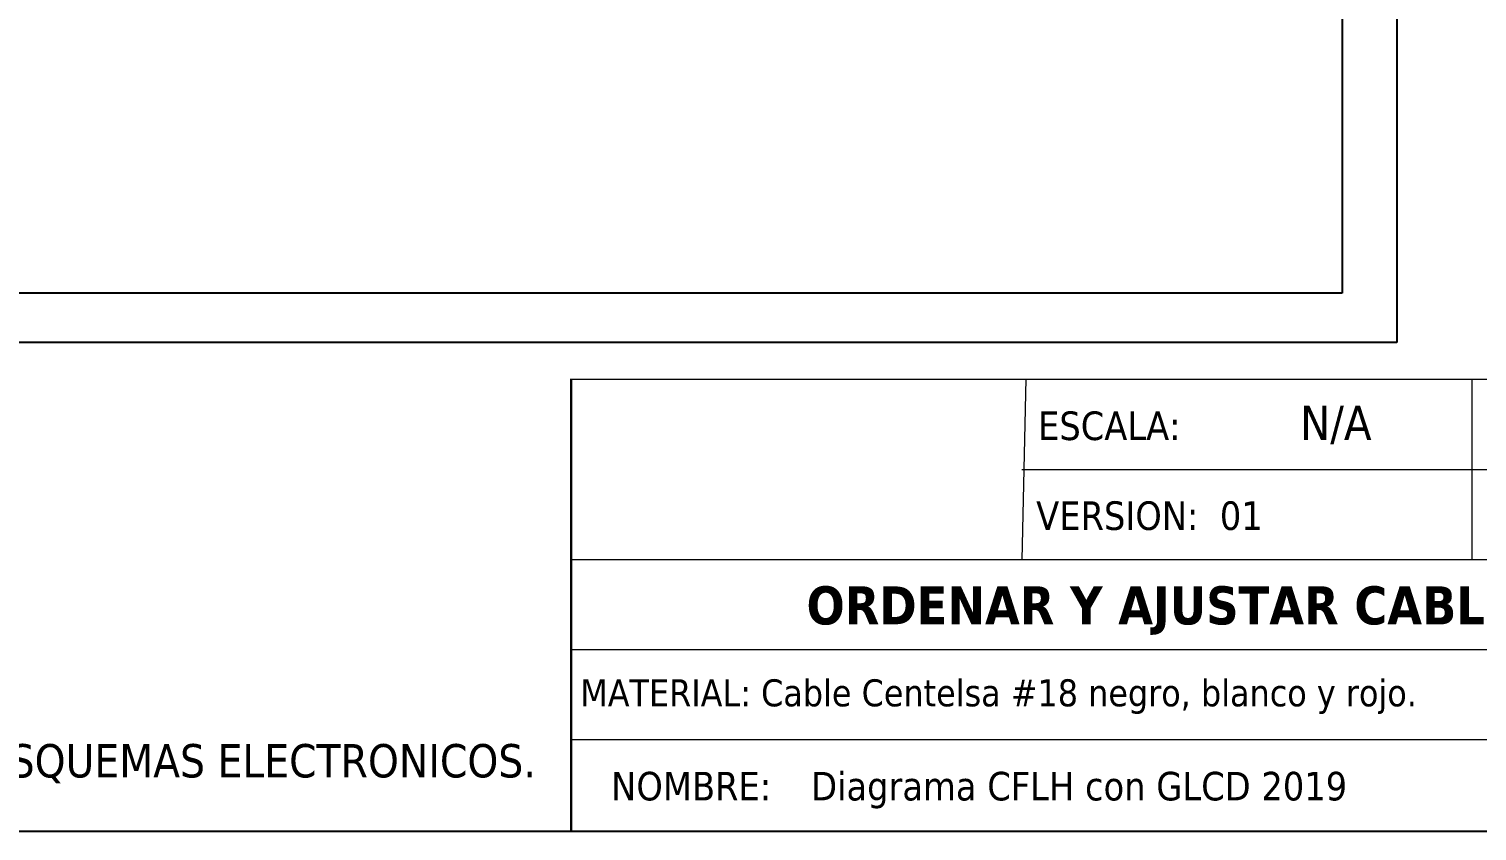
# Model space of a CAD drawing. Header units: inches. Extents: x 15 to 148, y 10 to 111.
# Drawn here: x 134.37 to 141.04, y 94.57 to 98.27 of the extents above; entities that cross this region are included whole.
import ezdxf

# ---------------------------------------------------------------- set-up
doc = ezdxf.new("R2010")
doc.units = ezdxf.units.IN
doc.header["$MEASUREMENT"] = 0
doc.linetypes.add('CENTERX2', pattern=[20.32, 12.7, -2.54, 2.54, -2.54])
doc.layers.add('BLK_12AWG', color=7, linetype='Continuous')
doc.layers.add('CONTORNO', color=179, linetype='Continuous')
doc.styles.add('SLDTEXTSTYLE0', font='tahoma.ttf')
doc.styles.add('SLDTEXTSTYLE1', font='')
doc.styles.get('SLDTEXTSTYLE1').set_extended_font_data('Tahoma', bold=True)

msp = doc.modelspace()

# ---------------------------------------------------------------- linework, layer by layer
at = {"color": 7, "linetype": 'Continuous', "lineweight": 30}
msp.add_line((136.8666, 96.658), (136.8667, 94.5738), dxfattribs=at)
at = {"color": 7, "linetype": 'Continuous', "lineweight": 0}
for p, q in [((147.6602, 96.6546), (136.8702, 96.6546)), ((138.9643, 96.658), (138.9452, 95.8246)), ((141.0202, 96.6546), (141.0202, 95.8246)), ((145.1702, 96.2396), (138.9452, 96.2396)), ((145.1702, 95.8246), (136.8698, 95.8246)), ((143.0953, 95.4096), (136.8698, 95.4096)), ((147.6602, 94.9946), (136.8698, 94.9946))]:
    msp.add_line(p, q, dxfattribs=at)
at = {"color": 7, "linetype": 'Continuous'}
msp.add_line((126.9102, 94.5738), (147.6602, 94.5738), dxfattribs=at)
at = {"color": 7, "linetype": 'CENTERX2', "lineweight": 0}
msp.add_line((136.8667, 94.5738), (147.6602, 94.5738), dxfattribs=at)
at = {"layer": 'BLK_12AWG'}
for p, q in [((140.6749, 103.8283), (140.6749, 96.8252)), ((140.4218, 103.5305), (140.4218, 97.0528)), ((140.4218, 97.0528), (130.2234, 97.0528)), ((140.6749, 96.8252), (129.7173, 96.8252))]:
    msp.add_line(p, q, dxfattribs=at)

# ---------------------------------------------------------------- texts
at = {"color": 7, "linetype": 'Continuous', "lineweight": 0, "attachment_point": 1, "style": 'SLDTEXTSTYLE0'}
for s, insert, char_height in [('ESCALA:', (139.0202, 96.508), 0.13176), ('VERSION:  01', (139.0115, 96.0936), 0.131763), ('MATERIAL: Cable Centelsa #18 negro, blanco y rojo.', (136.9094, 95.2732), 0.1245), ('\\pi-0.39529,l0.52705,t1.0541;NOMBRE:^IDiagrama CFLH con GLCD 2019', (136.9198, 94.8467), 0.131763)]:
    msp.add_mtext(s, dxfattribs=dict(at, insert=insert, char_height=char_height))
at = {"layer": 'CONTORNO', "color": 7}
for s, insert, char_height, attachment_point, style in [('N/A', (140.3931, 96.535), 0.15812, 2, 'SLDTEXTSTYLE0'), ('ORDENAR Y AJUSTAR CABLEADO', (139.8419, 95.702), 0.175683, 2, 'SLDTEXTSTYLE1'), ('CABLEADO NO INCLUIDO EN ESTE PLANO, VERIFICAR ESQUEMAS ELECTRONICOS.', (136.7042, 94.9747), 0.153723, 3, 'SLDTEXTSTYLE0')]:
    msp.add_mtext(s, dxfattribs=dict(at, insert=insert, char_height=char_height, attachment_point=attachment_point, style=style))

doc.saveas('drawing.dxf')
